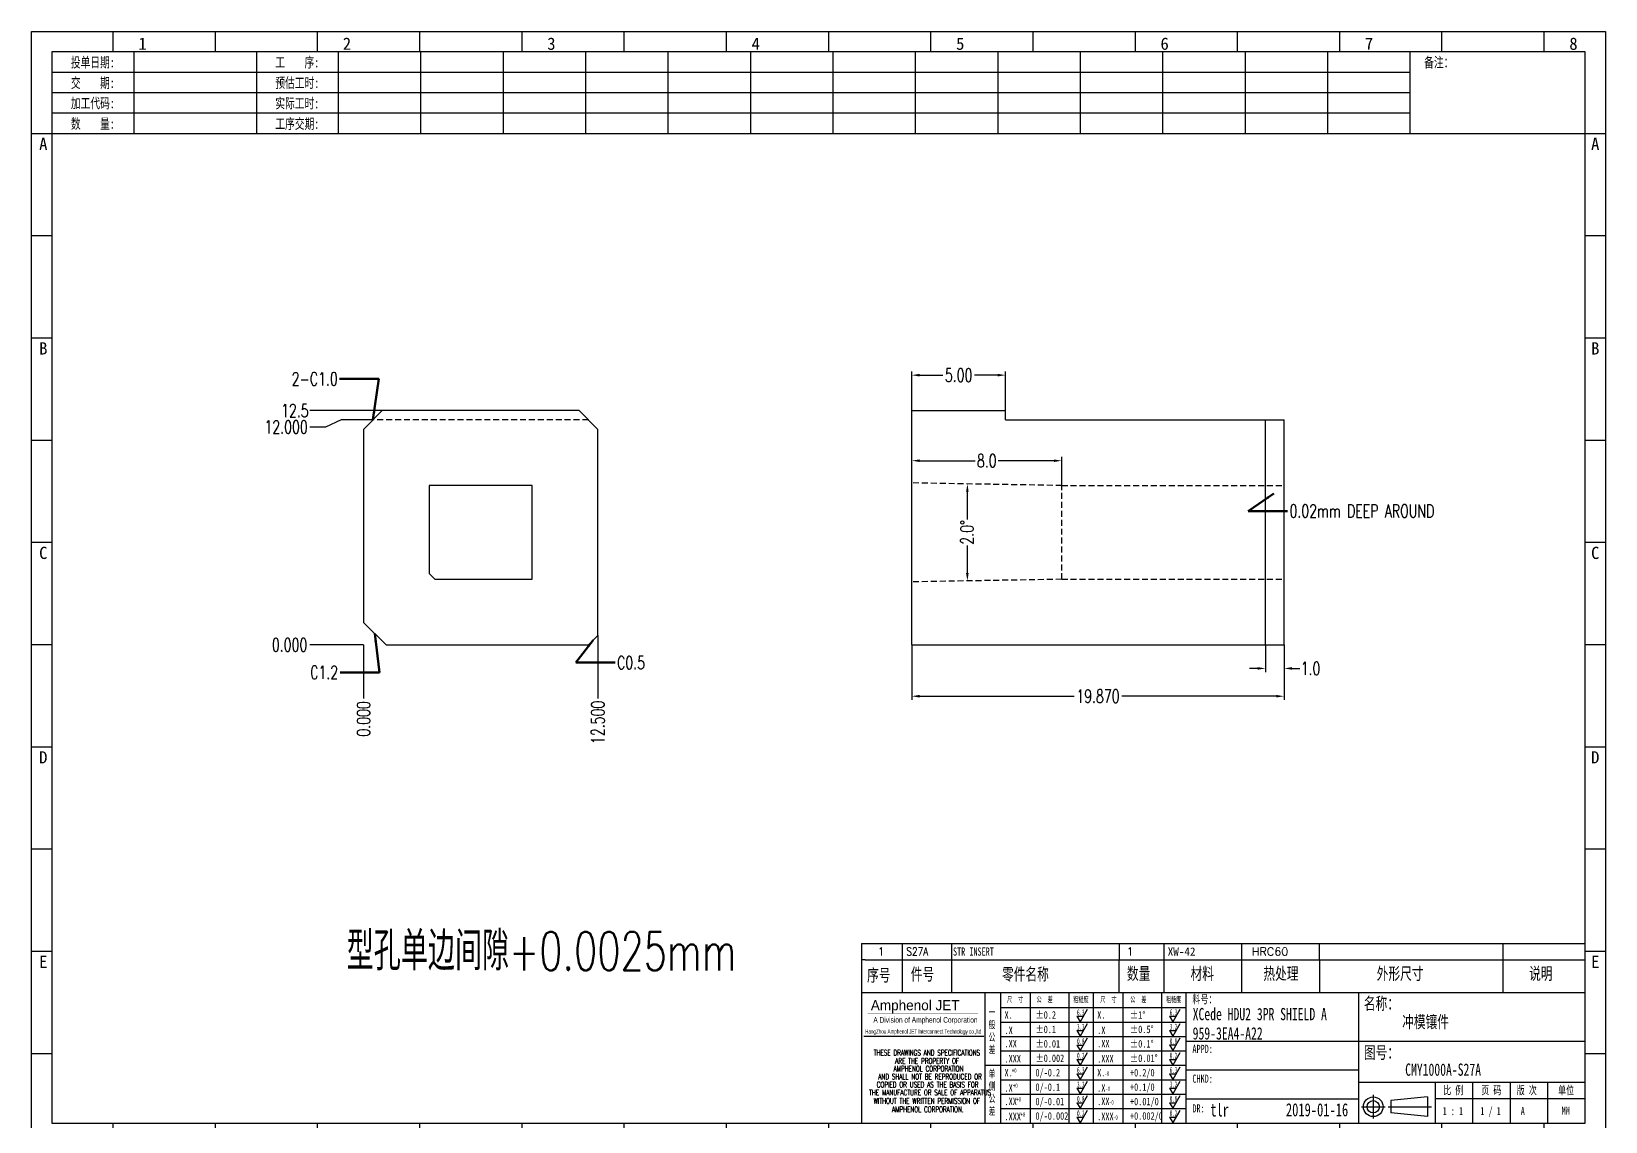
# Model space of a CAD drawing. Header units: millimetres. Extents: x -2852 to 5627, y -2271 to 1849.
# Drawn here: x -1971.3 to -1887.3, y -7 to 51.1 of the extents above; entities that cross this region are included whole.
import ezdxf
from ezdxf.enums import TextEntityAlignment as Align

# ---------------------------------------------------------------- set-up
doc = ezdxf.new("R2010")
doc.units = ezdxf.units.MM
doc.header["$PDSIZE"] = 3
doc.linetypes.add('DASHED2', pattern=[9.525, 6.35, -3.175])
for name, color, linetype in [('1', 7, 'Continuous'), ('11', 4, 'DASHED2'), ('41', 1, 'Continuous'), ('PUNCH', 1, 'Continuous')]:
    doc.layers.add(name, color=color, linetype=linetype)
doc.styles.add('CH', font='仿宋_GB2312_0.ttf')
doc.styles.add('jet01', font='simplex.shx', dxfattribs={"width": 0.7, "bigfont": 'hztxt.shx'})
doc.styles.add('jet02', font='simplex.shx', dxfattribs={"width": 0.7})
doc.styles.add('SIMPLEX', font='SIMPLEX')
doc.styles.get("Standard").update_dxf_attribs({"font": '仿宋_GB2312_0.ttf', "width": 0.7})
doc.styles.add('TEXTSTYLE_1', font='TRIUMB.TTF')
doc.styles.add('TEXTSTYLE_2', font='TRIUM.TTF')
doc.styles.add('tk', font='', dxfattribs={"width": 0.7})
doc.styles.add('tk 2', font='仿宋_GB2312_0.ttf', dxfattribs={"width": 0.65})
doc.styles.add('tk 4', font='simplex.shx', dxfattribs={"width": 0.65, "bigfont": 'bigfont.shx'})
doc.styles.get('tk').set_extended_font_data('NSimSun')
doc.dimstyles.new('jet02', dxfattribs={"dimtxt": 3.5, "dimasz": 2.1, "dimexe": 1, "dimexo": 0, "dimgap": 0.5, "dimtad": 0, "dimtoh": 1, "dimdec": 3, "dimzin": 9, "dimdsep": 46, "dimtxsty": 'jet02', "dimcen": 0, "dimclrt": 256, "dimazin": 2, "dimtfac": 1, "dimtdec": 3, "dimtofl": 0, "dimtmove": 0, "dimatfit": 1, "dimfxl": 0, "dimarcsym": 0})

# ---------------------------------------------------------------- blocks, each defined once
blk = doc.blocks.new('*D93')
at = {"layer": '41', "ltscale": 0.05}
for p, q in [((-1009.107, -2421.534), (-1009.107, -2419.443)), ((-1008.687, -2419.643), (-1007.454, -2419.643)), ((-1004.527, -2419.643), (-1005.76, -2419.643)), ((-1004.107, -2421.534), (-1004.107, -2419.443))]:
    blk.add_line(p, q, dxfattribs=at)
for points in [[(-1008.687, -2419.573), (-1008.687, -2419.713), (-1009.107, -2419.643)], [(-1004.527, -2419.573), (-1004.527, -2419.713), (-1004.107, -2419.643)]]:
    blk.add_solid(points, dxfattribs=at)
at = {"layer": 'Defpoints', "color": 0, "ltscale": 0.05}
for p in [(-1004.107, -2419.643), (-1009.107, -2421.534), (-1004.107, -2421.534)]:
    blk.add_point(p, dxfattribs=at)
at = {"layer": '41', "ltscale": 0.05, "insert": (-1006.607, -2419.643), "char_height": 0.7, "attachment_point": 5, "style": 'jet02'}
blk.add_mtext('5.00', dxfattribs=at)
blk = doc.blocks.new('A3-N')
at = {"layer": '1', "color": 1}
for p, q in [((0, 0), (0, 296.73)), ((0, 296.73), (420, 296.73)), ((21.82, 291.27), (21.82, 296.73)), ((49.09, 291.27), (49.09, 296.73)), ((76.36, 291.27), (76.36, 296.73)), ((103.64, 291.27), (103.64, 296.73)), ((103.64, 291.27), (103.64, 296.73)), ((103.64, 291.27), (103.64, 296.73)), ((130.91, 291.27), (130.91, 296.73)), ((158.18, 291.27), (158.18, 296.73)), ((185.45, 291.27), (185.45, 296.73)), ((212.73, 291.27), (212.73, 296.73)), ((240, 291.27), (240, 296.73)), ((267.27, 291.27), (267.27, 296.73)), ((294.55, 291.27), (294.55, 296.73)), ((321.82, 291.27), (321.82, 296.73)), ((349.09, 291.27), (349.09, 296.73)), ((376.36, 291.27), (376.36, 296.73)), ((403.64, 291.27), (403.64, 296.73)), ((420, 296.73), (420, 1)), ((5.45, 269.45), (0, 269.45)), ((420, 269.45), (414.55, 269.45)), ((5.45, 242.18), (0, 242.18)), ((420, 242.18), (414.55, 242.18)), ((5.45, 214.91), (0, 214.91)), ((420, 214.91), (414.55, 214.91)), ((5.45, 187.64), (0, 187.64)), ((420, 187.64), (414.55, 187.64)), ((5.45, 160.36), (0, 160.36)), ((420, 160.36), (414.55, 160.36)), ((5.45, 133.09), (0, 133.09)), ((420, 133.09), (414.55, 133.09)), ((5.45, 105.82), (0, 105.82)), ((420, 105.82), (414.55, 105.82)), ((5.45, 78.55), (0, 78.55)), ((420, 78.55), (414.55, 78.55)), ((5.45, 51.27), (0, 51.27)), ((420, 51.27), (414.55, 51.27)), ((222.45, 49.09), (221.45, 49.09)), ((221.45, 49.09), (221.45, 40.36)), ((222.45, 49.09), (414.55, 49.09)), ((232.36, 49.09), (232.36, 40.36)), ((245.45, 49.09), (245.45, 40.36)), ((290.18, 49.09), (290.18, 40.36)), ((302.18, 49.09), (302.18, 40.36)), ((322.91, 49.09), (322.91, 40.36)), ((343.64, 49.09), (343.64, 40.36)), ((392.73, 40.36), (392.73, 49.09)), ((258.55, 40.36), (258.55, 5.44)), ((266.45, 40.36), (266.45, 5.44)), ((276.78, 40.36), (276.78, 5.45)), ((291.18, 40.36), (291.18, 5.45)), ((301.51, 40.37), (301.51, 5.46)), ((308.01, 40.36), (308.01, 5.45)), ((354.09, 40.36), (354.09, 5.45)), ((308.01, 32.39), (258.55, 32.39)), ((308.01, 28.54), (258.55, 28.54)), ((414.55, 27.27), (308.01, 27.27)), ((5.45, 24), (0, 24)), ((308.01, 24.69), (258.55, 24.69)), ((420, 24), (414.55, 24)), ((308.01, 16.99), (258.55, 16.99)), ((354.09, 19.63), (308.01, 19.63)), ((308.01, 13.14), (258.55, 13.14)), ((414.55, 16.36), (354.09, 16.36)), ((374.55, 16.36), (374.55, 5.45)), ((384.55, 16.36), (384.55, 5.45)), ((394.55, 16.36), (394.55, 5.45)), ((404.55, 16.36), (404.55, 5.45)), ((308.01, 9.29), (258.55, 9.29)), ((308.01, 11.99), (354.09, 11.99)), ((372.51, 12.49), (362.69, 11.5)), ((362.69, 11.5), (362.69, 8.23)), ((372.51, 12.49), (372.51, 7.25)), ((414.55, 12), (374.55, 12)), ((21.82, 0), (21.82, 5.45)), ((49.09, 0), (49.09, 5.45)), ((76.36, 0), (76.36, 5.45)), ((103.64, 0), (103.64, 5.45)), ((130.91, 0), (130.91, 5.45)), ((158.18, 0), (158.18, 5.45)), ((185.45, 0), (185.45, 5.45)), ((212.73, 0), (212.73, 5.45)), ((240, 0), (240, 5.45)), ((267.27, 0), (267.27, 5.45)), ((294.55, 0), (294.55, 5.45)), ((321.82, 0), (321.82, 5.45)), ((349.09, 0), (349.09, 5.45)), ((372.51, 7.25), (362.69, 8.23)), ((376.36, 0), (376.36, 5.45)), ((403.64, 0), (403.64, 5.45)), ((1, 0), (0, 0)), ((420, 0), (1, 0)), ((420, 0), (420, 1))]:
    blk.add_line(p, q, dxfattribs=at)
at = {"layer": '1'}
for p, q in [((414.55, 278.18), (414.55, 284.73)), ((221.45, 40.36), (221.45, 5.45)), ((221.45, 40.36), (414.55, 40.36)), ((221.45, 40.36), (414.55, 40.36)), ((254.41, 40.36), (254.41, 5.45)), ((283.28, 40.36), (283.28, 5.45)), ((308.01, 36.24), (258.55, 36.24)), ((222.08, 28.67), (254.12, 28.67)), ((308.01, 20.84), (254.41, 20.84))]:
    blk.add_line(p, q, dxfattribs=at)
at = {"layer": '1', "color": 1, "ltscale": 0.05}
for p, q in [((278.93, 34.04), (279.79, 32.56)), ((278.93, 34.04), (280.65, 34.04)), ((281.68, 35.84), (279.79, 32.56)), ((303.66, 34.05), (304.52, 32.56)), ((303.66, 34.05), (305.38, 34.05)), ((306.41, 35.84), (304.52, 32.56)), ((278.93, 30.19), (279.79, 28.71)), ((278.93, 30.19), (280.65, 30.19)), ((281.68, 31.99), (279.79, 28.71)), ((303.66, 30.2), (305.38, 30.2)), ((303.66, 30.2), (304.52, 28.71)), ((306.41, 31.99), (304.52, 28.71)), ((278.93, 26.34), (279.79, 24.86)), ((278.93, 26.34), (280.65, 26.34)), ((281.68, 28.14), (279.79, 24.86)), ((303.66, 26.35), (304.52, 24.86)), ((303.66, 26.35), (305.38, 26.35)), ((306.41, 28.14), (304.52, 24.86)), ((278.93, 22.49), (280.65, 22.49)), ((278.93, 22.49), (279.79, 21.01)), ((281.68, 24.29), (279.79, 21.01)), ((303.66, 22.5), (305.38, 22.5)), ((303.66, 22.5), (304.52, 21.01)), ((306.41, 24.29), (304.52, 21.01)), ((278.93, 18.66), (279.79, 17.17)), ((278.93, 18.66), (280.65, 18.66)), ((281.68, 20.45), (279.79, 17.17)), ((303.66, 18.66), (304.52, 17.18)), ((303.66, 18.66), (305.38, 18.66)), ((306.41, 20.46), (304.52, 17.18)), ((278.93, 14.81), (280.65, 14.81)), ((278.93, 14.81), (279.79, 13.32)), ((281.68, 16.6), (279.79, 13.32)), ((281.68, 12.75), (279.79, 9.47)), ((303.66, 14.81), (305.38, 14.81)), ((303.66, 14.81), (304.52, 13.33)), ((306.41, 16.61), (304.52, 13.33)), ((306.41, 12.76), (304.52, 9.48)), ((278.93, 10.96), (279.79, 9.47)), ((278.93, 10.96), (280.65, 10.96)), ((281.68, 8.9), (279.79, 5.62)), ((303.66, 10.96), (304.52, 9.48)), ((303.66, 10.96), (305.38, 10.96)), ((306.41, 8.91), (304.52, 5.63)), ((278.93, 7.11), (279.79, 5.62)), ((278.93, 7.11), (280.65, 7.11)), ((303.66, 7.11), (305.38, 7.11)), ((303.66, 7.11), (304.52, 5.63))]:
    blk.add_line(p, q, dxfattribs=at)
at = {"layer": '1', "color": 1, "ltscale": 0.1}
for p, q in [((358.01, 13.02), (358.01, 6.71)), ((354.86, 9.87), (361.17, 9.87)), ((362.03, 9.87), (373.54, 9.87))]:
    blk.add_line(p, q, dxfattribs=at)
at = {"layer": '1'}
blk.add_lwpolyline([(221.45, 5.45), (414.55, 5.45), (414.55, 291.27), (5.45, 291.27), (5.45, 5.45), (414.55, 5.45)], dxfattribs=at)
at = {"layer": '1', "color": 7, "linetype": 'Continuous', "const_width": 0.123}
blk.add_lwpolyline([(223.11, 34.74), (252.6, 34.76)], dxfattribs=at)
at = {"layer": '1', "color": 1}
for radius in [2.62, 1.64]:
    blk.add_circle((358.01, 9.87), radius, dxfattribs=at)
at = {"layer": '41'}
for p, q in [((27.27, 291.27), (27.27, 269.45)), ((60, 291.27), (60, 269.45)), ((81.82, 291.27), (81.82, 269.45)), ((103.82, 291.27), (103.82, 269.45)), ((125.82, 291.27), (125.82, 269.45)), ((147.82, 291.27), (147.82, 269.45)), ((169.82, 291.27), (169.82, 269.45)), ((191.82, 291.27), (191.82, 269.45)), ((213.82, 291.27), (213.82, 269.45)), ((235.82, 291.27), (235.82, 269.45)), ((257.82, 291.27), (257.82, 269.45)), ((279.82, 291.27), (279.82, 269.45)), ((301.82, 291.27), (301.82, 269.45)), ((323.82, 291.27), (323.82, 269.45)), ((345.82, 291.27), (345.82, 269.45)), ((367.82, 291.27), (367.82, 269.45)), ((367.82, 285.82), (5.45, 285.82)), ((367.82, 280.36), (5.45, 280.36)), ((367.82, 274.91), (5.45, 274.91)), ((414.55, 269.45), (5.45, 269.45))]:
    blk.add_line(p, q, dxfattribs=at)
at = {"layer": '1', "color": 1}
for s, p in [('1', (29.64, 295.11)), ('2', (84.18, 295.11)), ('3', (138.73, 295.11)), ('4', (193.27, 295.11)), ('5', (247.82, 295.11)), ('6', (302.36, 295.11)), ('7', (356.91, 295.11)), ('8', (411.45, 295.11)), ('1', (30.53, 4.11)), ('2', (85.08, 4.11)), ('3', (139.62, 4.11)), ('4', (194.17, 4.11)), ('5', (248.72, 4.11)), ('6', (303.26, 4.11)), ('7', (357.81, 4.11)), ('8', (412.35, 4.11))]:
    blk.add_text(s, height=3.27, dxfattribs=at).set_placement(p, align=Align.TOP_CENTER)
at = {"layer": '1', "style": 'tk', "width": 0.7}
for s, p in [('投单日期:', (16.36, 288.55)), ('工    序:', (70.91, 288.55)), ('备注：', (375.51, 288.55)), ('交    期:', (16.36, 283.09)), ('预估工时:', (70.91, 283.09)), ('加工代码:', (16.36, 277.64)), ('实际工时:', (70.91, 277.64)), ('数    量:', (16.36, 272.18)), ('工序交期:', (70.91, 272.18))]:
    blk.add_text(s, height=2.727, dxfattribs=at).set_placement(p, align=Align.MIDDLE)
at = {"layer": '1', "color": 1}
for s, p in [('A', (2.04, 268.36)), ('B', (2.04, 213.82)), ('C', (2.04, 159.27)), ('D', (2.04, 104.73)), ('E', (2.04, 50.18))]:
    blk.add_text(s, height=3.27, dxfattribs=at).set_placement(p, align=Align.TOP_LEFT)
for s, p in [('A', (418.37, 268.36)), ('B', (418.37, 213.82)), ('C', (418.37, 159.27)), ('D', (418.37, 104.73)), ('E', (418.37, 50.18))]:
    blk.add_text(s, height=3.27, dxfattribs=at).set_placement(p, align=Align.TOP_RIGHT)
at = {"layer": '1', "color": 1, "style": 'tk 2', "width": 0.7}
for s, height, p in [('序号', 3.273, (222.96, 43.34)), ('件号', 3.273, (234.62, 43.61)), ('零件名称', 3.273, (258.97, 43.61)), ('数量', 3.273, (292.3, 43.78)), ('材料', 3.273, (309.27, 43.78)), ('热处理', 3.273, (328.71, 43.78)), ('外形尺寸', 3.273, (358.94, 43.78)), ('说明', 3.273, (399.61, 43.78)), ('料号：', 2.182, (309.77, 37.46)), ('名称：', 3.273, (355.52, 35.79)), ('图号：', 3.273, (355.52, 22.7)), ('比 例', 2.182, (376.69, 13.18)), ('页 码', 2.182, (386.85, 13.18)), ('版 次', 2.182, (396.31, 13.18)), ('单位', 2.182, (407.35, 13.18))]:
    blk.add_text(s, height=height, dxfattribs=at).set_placement(p)
at = {"layer": '1', "color": 7, "linetype": 'Continuous', "style": 'TEXTSTYLE_1'}
blk.add_text('Amphenol JET', height=2.7, dxfattribs=at).set_placement((223.96, 35.61))
at = {"layer": '1', "color": 7, "linetype": 'Continuous'}
for s, height, style, width, p in [('A Division of Amphenol Corporation', 1.5, 'TEXTSTYLE_2', 0.7, (224.64, 32.29)), ('HangZhou Amphenol JET Interconnect Technology co.,ltd ', 1.2, 'TEXTSTYLE_2', 0.6, (222.47, 29.36)), ('THESE DRAWINGS AND SPECIFICATIONS', 1.5, 'tk 4', 0.6, (224.73, 23.52)), ('ARE THE PROPERTY OF', 1.5, 'tk 4', 0.6, (230.45, 21.35)), ('AND SHALL NOT BE REPRODUCED OR', 1.5, 'tk 4', 0.6, (225.95, 17.17)), ('AMPHENOL CORPORATION', 1.5, 'tk 4', 0.6, (230.04, 19.27)), ('THE MANUFACTURE OR SALE OF APPARATUS', 1.5, 'tk 4', 0.6, (223.5, 12.92)), ('COPIED OR USED AS THE BASIS FOR', 1.5, 'tk 4', 0.6, (225.54, 15.02)), ('WITHOUT THE WRITTEN PERMISSION OF', 1.5, 'tk 4', 0.6, (224.73, 10.67)), ('AMPHENOL CORPORATION.', 1.5, 'tk 4', 0.6, (229.63, 8.4))]:
    blk.add_text(s, height=height, dxfattribs=dict(at, style=style, width=width)).set_placement(p)
at = {"layer": '1', "color": 1, "style": 'tk 2', "width": 0.7}
for s, p in [('X.', (259.64, 34.37)), ('%%P0.2', (267.9, 34.37)), ('X.', (284.37, 34.37)), ('%%P1%%D', (293.12, 34.37)), ('.X', (259.64, 30.28)), ('%%P0.1', (267.9, 30.52)), ('.X', (284.37, 30.28)), ('%%P0.5%%D', (293.12, 30.52)), ('.XX', (259.64, 26.71)), ('%%P0.01', (267.9, 26.67)), ('.XX', (284.37, 26.71)), ('%%P0.1%%D', (293.12, 26.67)), ('.XXX', (259.64, 22.68)), ('%%P0.002', (267.9, 22.82)), ('.XXX', (284.37, 22.68)), ('%%P0.01%%D', (293.12, 22.82)), ('X.', (259.64, 18.97)), ('0/-0.2', (267.9, 18.97)), ('X.', (284.37, 18.97)), ('+0.2/0', (293.12, 18.97)), ('.X', (259.64, 14.88)), ('0/-0.1', (267.9, 15.12)), ('.X', (284.37, 14.88)), ('+0.1/0', (293.12, 15.12)), ('.XX', (259.64, 11.31)), ('0/-0.01', (267.9, 11.27)), ('0/-0.002', (267.9, 7.42)), ('.XX', (284.37, 11.31)), ('+0.01/0', (293.12, 11.27)), ('+0.002/0', (293.12, 7.42)), ('.XXX', (259.64, 7.28)), ('.XXX', (284.37, 7.28))]:
    blk.add_text(s, height=2, dxfattribs=at).set_placement(p, align=Align.MIDDLE_LEFT)
at = {"layer": '1', "color": 1, "ltscale": 0.05, "style": 'tk 2', "width": 0.5}
for s, p in [('6.3', (279.01, 34.26)), ('6.3', (303.74, 34.27)), ('3.2', (279.01, 30.41)), ('3.2', (303.74, 30.42)), ('0.8', (279.01, 26.56)), ('0.8', (303.74, 26.57)), ('0.2', (279.01, 22.71)), ('0.2', (303.74, 22.72)), ('6.3', (279.01, 18.87)), ('6.3', (303.74, 18.88)), ('3.2', (279.01, 15.02)), ('0.8', (279.01, 11.17)), ('3.2', (303.74, 15.03)), ('0.8', (303.74, 11.18)), ('0.2', (279.01, 7.32)), ('0.2', (303.74, 7.33))]:
    blk.add_text(s, height=1.6, dxfattribs=at).set_placement(p)
at = {"layer": '1', "style": 'tk 2', "width": 0.7}
for s, p in [('APPD:', (309.77, 24.21)), ('CHKD:', (309.77, 16.27)), ('DR:', (309.77, 8.35))]:
    blk.add_text(s, height=2.182, dxfattribs=at).set_placement(p)
at = {"layer": '1', "color": 7, "style": 'tk 2', "width": 0.7}
blk.add_text('MM', height=2.182, dxfattribs=at).set_placement((408.31, 7.75))
at = {"layer": '1', "color": 1, "ltscale": 0.05, "char_height": 1.5, "width": 6.3627, "attachment_point": 1, "style": 'tk 2'}
for s, insert in [('尺  寸', (260.31, 39.25)), ('公  差', (268.17, 39.25)), ('粗糙度', (277.98, 39.25)), ('尺  寸', (285.2, 39.25)), ('公  差', (293.18, 39.25)), ('粗糙度', (302.71, 39.26))]:
    blk.add_mtext(s, dxfattribs=dict(at, insert=insert))
at = {"layer": '1', "ltscale": 0.05, "char_height": 2, "width": 2.5195, "attachment_point": 1, "style": 'tk 2'}
for s, insert in [('一般公差', (255.39, 36.11)), ('单侧公差', (255.39, 19.71))]:
    blk.add_mtext(s, dxfattribs=dict(at, insert=insert))
at = {"layer": '1', "color": 1, "ltscale": 0.05, "char_height": 1.2, "width": 5.1396, "attachment_point": 1, "line_spacing_factor": 0.8, "style": 'tk 2'}
for s, insert in [('+0', (261.58, 20.13)), ('-0', (286.31, 19.33)), ('+0', (261.88, 16.09)), ('-0', (286.61, 15.29)), ('+0', (262.79, 12.45)), ('+0', (263.87, 8.44)), ('-0', (287.51, 11.65)), ('-0', (288.59, 7.64))]:
    blk.add_mtext(s, dxfattribs=dict(at, insert=insert))
at = {"layer": '1', "style": 'tk 2', "width": 0.7}
for tag, p in [('PATR-NO1', (309.84, 32.96)), ('TITLE', (365.74, 30.9)), ('PATR-NO2', (309.84, 27.81)), ('DWG-NO:', (366.54, 18.14))]:
    blk.add_attdef(tag, p, '', height=3.27, dxfattribs=at)
at = {"layer": '1', "color": 1, "style": 'tk 2', "width": 0.7}
for tag, p in [('DRAW', (314.55, 7.27)), ('DATE', (334.72, 7.32))]:
    blk.add_attdef(tag, p, '', height=3.49, dxfattribs=at)
at = {"layer": '1', "style": 'tk 2', "width": 0.7}
for tag, p in [('SCALE', (376.55, 8.73)), ('SHEET', (386.6, 8.72)), ('REV', (397.38, 8.73))]:
    blk.add_attdef(tag, text='', height=2.18, dxfattribs=at).set_placement(p, align=Align.MIDDLE_LEFT)
blk = doc.blocks.new('FB3')
at = {"layer": '1', "color": 1}
for p, q in [((0, 4.36), (193.09, 4.36)), ((0, 4.36), (0, 0)), ((10.91, 4.36), (10.91, 0)), ((24, 4.36), (24, 0)), ((68.73, 4.36), (68.73, 0)), ((80.73, 4.36), (80.73, 0)), ((101.45, 4.36), (101.45, 0)), ((122.18, 4.36), (122.18, 0)), ((171.27, 0), (171.27, 4.36))]:
    blk.add_line(p, q, dxfattribs=at)
at = {"layer": '1'}
for tag, style, p in [('ITEM', 'SIMPLEX', (4.36, 2.18)), ('PARTNO', 'SIMPLEX', (12, 2.18)), ('QTY', 'SIMPLEX', (74.18, 2.18)), ('MATL', 'CH', (81.72, 2.18)), ('FINISH', 'SIMPLEX', (104.17, 2.18)), ('SPEC', 'SIMPLEX', (130.91, 2.18)), ('REMARK', 'SIMPLEX', (174.06, 2.18))]:
    blk.add_attdef(tag, text='', height=2.18, dxfattribs=dict(at, style=style)).set_placement(p, align=Align.MIDDLE_LEFT)
at = {"layer": '1', "style": 'tk', "width": 0.7}
blk.add_attdef('DIE', text='', height=2.18, dxfattribs=at).set_placement((24.43, 2.18), align=Align.MIDDLE_LEFT)
blk = doc.blocks.new('*D1365')
at = {"layer": '41', "ltscale": 0.05}
blk.add_line((-1038.363, -2434.034), (-1041.232, -2434.034), dxfattribs=at)
at = {"layer": 'Defpoints', "color": 0, "ltscale": 0.05}
for p in [(-1041.232, -2434.034), (-1038.363, -2434.034), (-1038.363, -2434.034)]:
    blk.add_point(p, dxfattribs=at)
at = {"layer": '41', "ltscale": 0.05, "insert": (-1042.312, -2434.034), "char_height": 0.7, "attachment_point": 5, "style": 'jet02'}
blk.add_mtext('0.000', dxfattribs=at)
blk = doc.blocks.new('*D1366')
at = {"layer": '41', "ltscale": 0.05}
for p, q in [((-1040.392, -2422.409), (-1041.232, -2422.409)), ((-1039.552, -2422.034), (-1040.392, -2422.409)), ((-1037.863, -2422.034), (-1039.552, -2422.034))]:
    blk.add_line(p, q, dxfattribs=at)
at = {"layer": 'Defpoints', "color": 0, "ltscale": 0.05}
for p in [(-1041.232, -2422.409), (-1037.863, -2422.034), (-1038.363, -2434.034)]:
    blk.add_point(p, dxfattribs=at)
at = {"layer": '41', "ltscale": 0.05, "insert": (-1042.498, -2422.409), "char_height": 0.7, "attachment_point": 5, "style": 'jet02'}
blk.add_mtext('12.000', dxfattribs=at)
blk = doc.blocks.new('*D1367')
at = {"layer": '41', "ltscale": 0.05}
blk.add_line((-1037.363, -2421.534), (-1041.232, -2421.534), dxfattribs=at)
at = {"layer": 'Defpoints', "color": 0, "ltscale": 0.05}
for p in [(-1041.232, -2421.534), (-1037.363, -2421.534), (-1038.363, -2434.034)]:
    blk.add_point(p, dxfattribs=at)
at = {"layer": '41', "ltscale": 0.05, "insert": (-1042.032, -2421.534), "char_height": 0.7, "attachment_point": 5, "style": 'jet02'}
blk.add_mtext('12.5', dxfattribs=at)
blk = doc.blocks.new('*D1368')
at = {"layer": '41', "ltscale": 0.05}
blk.add_line((-1038.363, -2434.034), (-1038.363, -2436.902), dxfattribs=at)
at = {"layer": 'Defpoints', "color": 0, "ltscale": 0.05}
for p in [(-1038.363, -2434.034), (-1038.363, -2434.034), (-1038.363, -2436.902)]:
    blk.add_point(p, dxfattribs=at)
at = {"layer": '41', "ltscale": 0.05, "insert": (-1038.363, -2437.982), "char_height": 0.7, "attachment_point": 5, "rotation": 90, "style": 'jet02'}
blk.add_mtext('0.000', dxfattribs=at)
blk = doc.blocks.new('*D1369')
at = {"layer": '41', "ltscale": 0.05}
blk.add_line((-1025.863, -2433.534), (-1025.863, -2436.902), dxfattribs=at)
at = {"layer": 'Defpoints', "color": 0, "ltscale": 0.05}
for p in [(-1038.363, -2434.034), (-1025.863, -2433.534), (-1025.863, -2436.902)]:
    blk.add_point(p, dxfattribs=at)
at = {"layer": '41', "ltscale": 0.05, "insert": (-1025.863, -2438.169), "char_height": 0.7, "attachment_point": 5, "rotation": 90, "style": 'jet02'}
blk.add_mtext('12.500', dxfattribs=at)
blk = doc.blocks.new('*D1370')
at = {"layer": '41', "ltscale": 0.05}
for p, q in [((-1009.107, -2425.394), (-1009.107, -2424.007)), ((-1008.687, -2424.207), (-1005.72, -2424.207)), ((-1001.527, -2424.207), (-1004.494, -2424.207)), ((-1001.107, -2425.534), (-1001.107, -2424.007))]:
    blk.add_line(p, q, dxfattribs=at)
for points in [[(-1008.687, -2424.137), (-1008.687, -2424.277), (-1009.107, -2424.207)], [(-1001.527, -2424.137), (-1001.527, -2424.277), (-1001.107, -2424.207)]]:
    blk.add_solid(points, dxfattribs=at)
at = {"layer": 'Defpoints', "color": 0, "ltscale": 0.05}
for p in [(-1009.107, -2424.207), (-1009.107, -2425.394), (-1001.107, -2425.534)]:
    blk.add_point(p, dxfattribs=at)
at = {"layer": '41', "ltscale": 0.05, "insert": (-1005.107, -2424.207), "char_height": 0.7, "attachment_point": 5, "style": 'jet02'}
blk.add_mtext('8.0', dxfattribs=at)
blk = doc.blocks.new('*D1371')
at = {"layer": '41', "ltscale": 0.05}
for start, end in [(179.16229, 179.73144), (180.26856, 180.83771)]:
    blk.add_arc((-857.882, -2428.034), 148.278, start, end, dxfattribs=at)
for points in [[(-1006.214, -2425.865), (-1006.074, -2425.867), (-1006.137, -2425.446)], [(-1006.074, -2430.201), (-1006.214, -2430.203), (-1006.137, -2430.622)]]:
    blk.add_solid(points, dxfattribs=at)
at = {"layer": 'Defpoints', "color": 0, "ltscale": 0.05}
for p in [(-1009.107, -2425.394), (-1001.107, -2425.534), (-1006.157, -2427.171), (-1009.107, -2430.673), (-1001.107, -2430.534)]:
    blk.add_point(p, dxfattribs=at)
at = {"layer": '41', "ltscale": 0.05, "insert": (-1006.16, -2428.034), "char_height": 0.7, "attachment_point": 5, "rotation": 90, "style": 'jet02'}
blk.add_mtext('2.0°', dxfattribs=at)
blk = doc.blocks.new('*D1372')
at = {"layer": '41', "ltscale": 0.05}
for p, q in [((-1009.107, -2434.034), (-1009.107, -2436.973)), ((-989.237, -2434.034), (-989.237, -2436.973)), ((-1008.687, -2436.773), (-1000.439, -2436.773)), ((-989.657, -2436.773), (-997.905, -2436.773))]:
    blk.add_line(p, q, dxfattribs=at)
for points in [[(-1008.687, -2436.703), (-1008.687, -2436.843), (-1009.107, -2436.773)], [(-989.657, -2436.703), (-989.657, -2436.843), (-989.237, -2436.773)]]:
    blk.add_solid(points, dxfattribs=at)
at = {"layer": 'Defpoints', "color": 0, "ltscale": 0.05}
for p in [(-1009.107, -2434.034), (-989.237, -2434.034), (-1009.107, -2436.773)]:
    blk.add_point(p, dxfattribs=at)
at = {"layer": '41', "ltscale": 0.05, "insert": (-999.172, -2436.773), "char_height": 0.7, "attachment_point": 5, "style": 'jet02'}
blk.add_mtext('19.870', dxfattribs=at)
blk = doc.blocks.new('*D1373')
at = {"layer": '41', "ltscale": 0.05}
for p, q in [((-990.237, -2434.034), (-990.237, -2435.489)), ((-989.237, -2434.034), (-989.237, -2435.489)), ((-990.657, -2435.289), (-991.077, -2435.289)), ((-988.817, -2435.289), (-988.397, -2435.289))]:
    blk.add_line(p, q, dxfattribs=at)
for points in [[(-990.657, -2435.219), (-990.657, -2435.359), (-990.237, -2435.289)], [(-988.817, -2435.219), (-988.817, -2435.359), (-989.237, -2435.289)]]:
    blk.add_solid(points, dxfattribs=at)
at = {"layer": 'Defpoints', "color": 0, "ltscale": 0.05}
for p in [(-990.237, -2434.034), (-989.237, -2434.034), (-989.237, -2435.289)]:
    blk.add_point(p, dxfattribs=at)
at = {"layer": '41', "ltscale": 0.05, "insert": (-987.83, -2435.289), "char_height": 0.7, "attachment_point": 5, "style": 'jet02'}
blk.add_mtext('1.0', dxfattribs=at)

msp = doc.modelspace()

# ---------------------------------------------------------------- linework, layer by layer
at = {"layer": '1', "ltscale": 0.05}
for p, q in [((-1952.571, 30.896), (-1953.571, 29.896)), ((-1942.071, 30.896), (-1952.571, 30.896)), ((-1941.071, 29.896), (-1942.071, 30.896)), ((-1924.3147, 30.896), (-1919.3147, 30.896)), ((-1924.3147, 18.396), (-1924.3147, 30.896)), ((-1919.3147, 30.396), (-1919.3147, 30.896)), ((-1919.3147, 30.396), (-1904.4447, 30.396)), ((-1904.4447, 18.396), (-1904.4447, 30.396)), ((-1953.571, 29.896), (-1953.571, 19.596)), ((-1941.071, 18.896), (-1941.071, 29.896)), ((-1953.571, 19.596), (-1952.371, 18.396)), ((-1941.571, 18.396), (-1941.071, 18.896)), ((-1952.371, 18.396), (-1941.571, 18.396)), ((-1924.3147, 18.396), (-1904.4447, 18.396))]:
    msp.add_line(p, q, dxfattribs=at)
at = {"layer": '1', "color": 3, "ltscale": 0.05}
msp.add_line((-1905.4447, 18.396), (-1905.4447, 30.396), dxfattribs=at)
at = {"layer": '11', "ltscale": 0.05}
for p, q in [((-1941.571, 30.396), (-1953.071, 30.396)), ((-1916.3147, 26.896), (-1924.3147, 27.0357)), ((-1916.3147, 26.896), (-1904.4447, 26.896)), ((-1916.3147, 21.896), (-1916.3147, 26.896)), ((-1916.3147, 21.896), (-1924.3147, 21.7564)), ((-1916.3147, 21.896), (-1904.4447, 21.896))]:
    msp.add_line(p, q, dxfattribs=at)
at = {"layer": 'PUNCH', "ltscale": 0.05}
msp.add_lwpolyline([(-1950.071, 26.896), (-1950.071, 22.196), (-1949.771, 21.896), (-1944.571, 21.896), (-1944.571, 26.896)], close=True, dxfattribs=at)

# ---------------------------------------------------------------- block references
at = {"layer": '1', "ltscale": 0.05, "xscale": 0.2000000000000455, "yscale": 0.2000000000000455, "zscale": 0.2000000000000455}
msp.add_blockref('A3-N', (-1971.2943, -8.2217), dxfattribs=at).add_auto_attribs({'DWG-NO:': 'CMY1000A-S27A', 'TITLE': '冲模镶件', 'REV': 'A', 'SHEET': '1 / 1', 'DRAW': 'tlr', 'DATE': '2019-01-16', 'PATR-NO1': 'XCede HDU2 3PR SHIELD A', 'PATR-NO2': '959-3EA4-A22', 'SCALE': '1 : 1'})
at = {"layer": '1', "ltscale": 0.05}
ref = msp.add_blockref('FB3', (-1927.0034, 1.5965), dxfattribs=dict(at, xscale=0.2000000000000455, yscale=0.2000000000000455, zscale=0.2000000000000455))
ref.add_attrib('PARTNO', 'S27A', dxfattribs={"height": 0.43636, "style": 'SIMPLEX', "width": 0.8}).set_placement((-1924.6034, 2.0328), align=Align.MIDDLE_LEFT)
ref.add_attrib('ITEM', '1', dxfattribs={"height": 0.4364, "style": 'SIMPLEX'}).set_placement((-1926.1306, 2.0328), align=Align.MIDDLE_LEFT)
ref.add_attrib('DIE', 'STR INSERT', dxfattribs={"height": 0.43636, "style": 'tk', "width": 0.7}).set_placement((-1922.1173, 2.0328), align=Align.MIDDLE_LEFT)
ref.add_attrib('QTY', '1', dxfattribs={"height": 0.4364, "style": 'SIMPLEX'}).set_placement((-1912.8434, 2.0328), align=Align.MIDDLE_LEFT)
ref.add_attrib('MATL', 'XW-42', dxfattribs={"height": 0.43636, "style": 'CH'}).set_placement((-1910.6602, 2.0328), align=Align.MIDDLE_LEFT)
ref.add_attrib('FINISH', 'HRC60', dxfattribs={"height": 0.43636, "style": 'SIMPLEX'}).set_placement((-1906.1688, 2.0328), align=Align.MIDDLE_LEFT)

# ---------------------------------------------------------------- texts
at = {"layer": '1', "ltscale": 0.05, "style": 'jet01', "width": 0.7}
msp.add_text('型孔单边间隙+0.0025mm', height=2.064003, dxfattribs=at).set_placement((-1954.4741, 1.0298))
at = {"layer": '41', "ltscale": 0.05, "char_height": 0.7, "style": 'jet02'}
for s, insert, attachment_point in [('2-C1.0', (-1954.9504, 32.5869), 6), ('0.02mm DEEP AROUND', (-1904.1576, 25.5389), 4), ('C0.5', (-1940.0441, 17.4472), 4), ('C1.2', (-1954.9287, 16.9263), 6)]:
    msp.add_mtext(s, dxfattribs=dict(at, insert=insert, attachment_point=attachment_point))

# ---------------------------------------------------------------- dimensions: what is measured, and where the dimension line sits
at = {"layer": '41', "ltscale": 0.05}
for base, p1, p2, override, picture, middle in [((-1919.3147, 32.7863), (-1924.3147, 30.896), (-1919.3147, 30.896), {"dimscale": 0.2, "dimtoh": 0, "dimdec": 2, "dimzin": 1, "dimclrd": 256, "dimclre": 256, "dimazin": 0, "dimatfit": 3, "dimlwd": 65535, "dimlwe": 65535}, '*D93', (-1921.8147, 32.7863)), ((-1924.3147, 28.2226), (-1916.3147, 26.896), (-1924.3147, 27.0357), {"dimscale": 0.2, "dimtoh": 0, "dimdec": 1, "dimzin": 1, "dimclrd": 256, "dimclre": 256, "dimadec": 1, "dimazin": 0, "dimatfit": 3, "dimlwd": 65535, "dimlwe": 65535}, '*D1370', (-1920.3147, 28.2226)), ((-1924.3147, 15.6563), (-1904.4447, 18.396), (-1924.3147, 18.396), {"dimscale": 0.2, "dimtoh": 0, "dimzin": 1, "dimclrd": 256, "dimclre": 256, "dimadec": 3, "dimazin": 0, "dimatfit": 3, "dimlwd": 65535, "dimlwe": 65535}, '*D1372', (-1914.3797, 15.6563)), ((-1904.4447, 17.1403), (-1905.4447, 18.396), (-1904.4447, 18.396), {"dimscale": 0.2, "dimtoh": 0, "dimdec": 1, "dimzin": 1, "dimclrd": 256, "dimclre": 256, "dimadec": 1, "dimazin": 0, "dimatfit": 3, "dimlwd": 65535, "dimlwe": 65535}, '*D1373', (-1903.0381, 17.1403))]:
    dim = msp.add_linear_dim(base=base, p1=p1, p2=p2, dimstyle='jet02', override=override, dxfattribs=at)
    dim.commit()
    dim.dimension.update_dxf_attribs({"geometry": picture, "text_midpoint": middle, "insert": (-915.2077, 2452.4298)})
for feature_location, offset, dtype, origin, override, picture, middle, set_off in [((-1952.571, 30.896), (-3.8682, 0), 0, (-1953.571, 18.396), {"dimscale": 0.2, "dimtoh": 0, "dimdec": 1, "dimzin": 1, "dimclrd": 256, "dimclre": 256, "dimadec": 1, "dimazin": 0, "dimatfit": 3, "dimlwd": 65535, "dimlwe": 65535}, '*D1367', (-1957.2392, 30.896), (-915.2077, 2452.4298)), ((-1953.071, 30.396), (-3.3682, -0.375), 0, (-1953.571, 18.396), {"dimscale": 0.2, "dimtoh": 0, "dimzin": 1, "dimclrd": 256, "dimclre": 256, "dimadec": 3, "dimazin": 0, "dimatfit": 3, "dimlwd": 65535, "dimlwe": 65535}, '*D1366', (-1957.7059, 30.021), (-915.2077, 2452.4298)), ((-1953.571045417, 18.3960186843), (-2.8681712407, 0), 0, (-1953.571045417, 18.3960186843), {"dimscale": 0.2, "dimtoh": 0, "dimzin": 1, "dimclrd": 256, "dimclre": 256, "dimadec": 3, "dimazin": 0, "dimatfit": 3, "dimlwd": 65535, "dimlwe": 65535}, '*D1365', (-1957.5192166576, 18.3960186843), (-915.2077048823, 2452.4298167741)), ((-1941.071, 18.896), (0, -3.3682), 1, (-1953.571, 18.396), {"dimscale": 0.2, "dimtoh": 0, "dimzin": 1, "dimclrd": 256, "dimclre": 256, "dimadec": 3, "dimazin": 0, "dimatfit": 3, "dimlwd": 65535, "dimlwe": 65535}, '*D1369', (-1941.071, 14.2612), (-915.2077, 2452.4298)), ((-1953.571045417, 18.3960186843), (0, -2.8681712407), 1, (-1953.571045417, 18.3960186843), {"dimscale": 0.2, "dimtoh": 0, "dimzin": 1, "dimclrd": 256, "dimclre": 256, "dimadec": 3, "dimazin": 0, "dimatfit": 3, "dimlwd": 65535, "dimlwe": 65535}, '*D1368', (-1953.571045417, 14.4478474436), (-915.2077048823, 2452.4298167741))]:
    dim = msp.add_ordinate_dim(feature_location=feature_location, offset=offset, dtype=dtype, origin=origin, dimstyle='jet02', override=override, dxfattribs=at)
    dim.commit()
    dim.dimension.update_dxf_attribs({"geometry": picture, "text_midpoint": middle, "insert": set_off})
dim = msp.add_angular_dim_2l(base=(-1921.3649, 25.2587), line1=((-1916.3147, 21.896), (-1924.3147, 21.7564)), line2=((-1916.3147, 26.896), (-1924.3147, 27.0357)), dimstyle='jet02', override={"dimscale": 0.2, "dimtoh": 0, "dimdec": 1, "dimzin": 1, "dimclrd": 256, "dimclre": 256, "dimadec": 1, "dimazin": 0, "dimatfit": 3, "dimlwd": 65535, "dimlwe": 65535}, dxfattribs=at)
dim.commit()
dim.dimension.update_dxf_attribs({"geometry": '*D1371', "text_midpoint": (-1921.3674, 24.396), "insert": (-915.2077, 2452.4298)})

# ---------------------------------------------------------------- leaders
at = {"layer": '41', "ltscale": 0.05, "annotation_type": 0, "has_hookline": 1}
for points, override, hookline_direction, text_width in [([(-1953.071, 30.396), (-1952.7504, 32.5869), (-1954.8504, 32.5869)], {"dimscale": 0.2, "dimtoh": 0, "dimzin": 1, "dimclrd": 256, "dimclre": 256, "dimadec": 3, "dimazin": 0, "dimatfit": 3, "dimlwd": 65535, "dimlwe": 65535}, 1, 2.4967), ([(-1904.9909, 26.4795), (-1906.3576, 25.5389), (-1904.2576, 25.5389)], {"dimscale": 0.2, "dimtoh": 0, "dimdec": 1, "dimzin": 1, "dimclrd": 256, "dimclre": 256, "dimadec": 1, "dimazin": 0, "dimatfit": 3, "dimlwd": 65535, "dimlwe": 65535}, 0, 8.6567), ([(-1952.971, 18.996), (-1952.7287, 16.9263), (-1954.8287, 16.9263)], {"dimscale": 0.2, "dimtoh": 0, "dimzin": 1, "dimclrd": 256, "dimclre": 256, "dimadec": 3, "dimazin": 0, "dimatfit": 3, "dimlwd": 65535, "dimlwe": 65535}, 1, 1.4233), ([(-1941.321, 18.646), (-1942.2441, 17.4472), (-1940.1441, 17.4472)], {"dimscale": 0.2, "dimtoh": 0, "dimzin": 1, "dimclrd": 256, "dimclre": 256, "dimadec": 3, "dimazin": 0, "dimatfit": 3, "dimlwd": 65535, "dimlwe": 65535}, 0, 1.5167)]:
    msp.add_leader(points, dimstyle='jet02', override=override, dxfattribs=dict(at, hookline_direction=hookline_direction, text_width=text_width))

doc.saveas('drawing.dxf')
